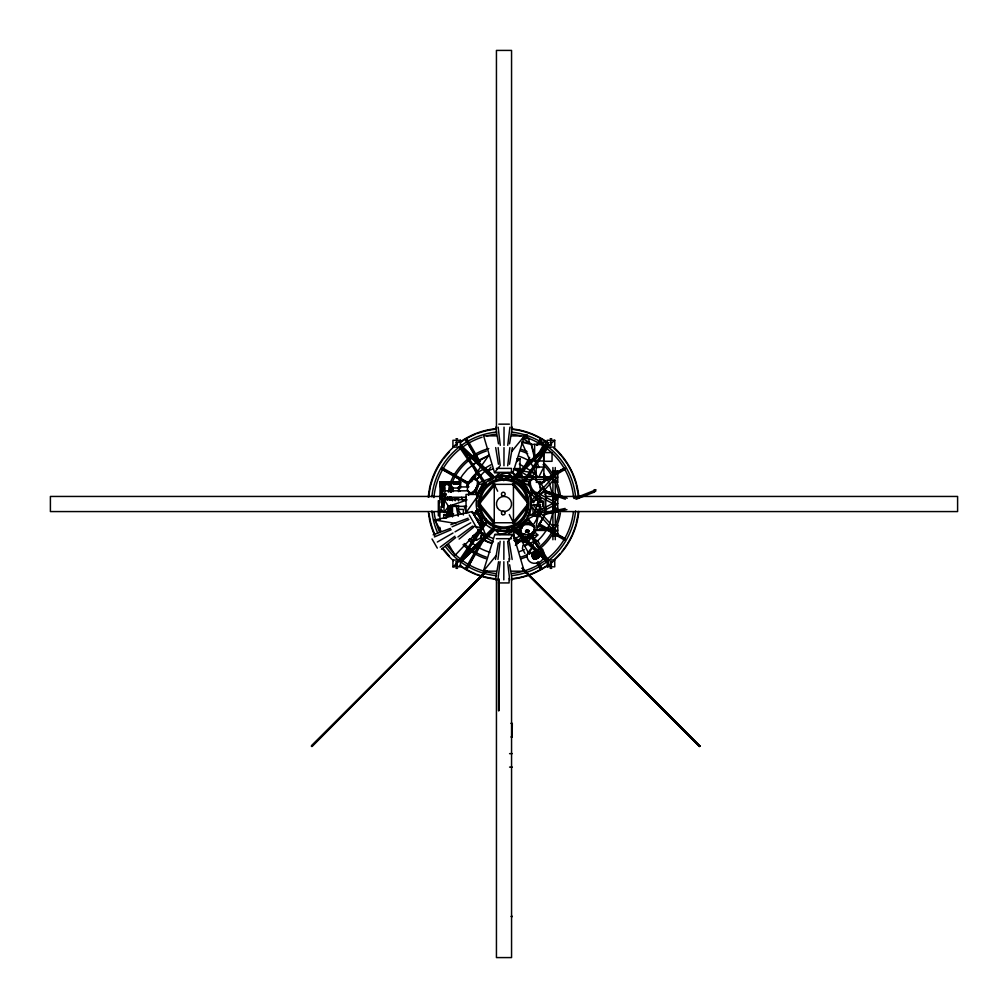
<?xml version="1.0" encoding="UTF-8"?>
<svg xmlns="http://www.w3.org/2000/svg" width="1008" height="1008" viewBox="0 0 1008 1008"><rect width="100%" height="100%" fill="white"/><g stroke="black" fill="none" stroke-linecap="round" stroke-linejoin="round"><path stroke-width="1.5" d="M438.341 515.794L438.341 500.674M439.097 515.794L439.097 500.674M439.942 531.959L439.942 527.386M440.962 506.432L441.063 511.661L451.647 511.661L451.647 510.149L447.754 510.149M530.75 505.449L530.75 501.669M533.774 505.449L533.774 504.504A1.89 1.751 -90 0 1 530.8 504.504M533.774 501.669L533.774 502.614A1.89 1.751 -90 0 0 530.8 502.614M533.799 500.926L537.062 499.691L537.062 496.856M537.856 505.449L537.856 501.669M542.846 506.583L542.846 500.535M543.148 505.449L543.148 501.669M543.728 453.184L543.728 461.299L552.044 461.299L552.044 452.605L543.728 452.605M545.114 506.583L545.114 500.535M552.913 539.746L552.913 467.548M555.257 539.746L555.257 467.548M498.922 710.791L498.847 579.209M503.811 579.877L503.849 561.733M503.849 559.465L503.887 541.321M503.962 465.746L504 447.602M504.013 445.347L504.038 427.19M508.108 472.563L496.39 475.94L496.377 478.208L496.39 475.94L499.792 472.55L508.108 472.563L511.51 475.978L511.497 477.099L505.449 477.099M506.936 529.994L511.472 529.994L511.459 531.128L508.057 534.53L494.827 534.505L483.412 571.145L495.974 571.171M534.53 473.369L535.916 473.458L534.719 473.647M460.391 486.612L460.492 481.95L440.08 481.95L439.929 502.765M445.057 487.733L444.73 495.029L442.084 496.919L441.063 495.029L442.575 484.823L445.183 484.823L441.063 496.919L442.688 496.919L442.688 507.2M442.361 489.195L442.575 484.823M699.88 745.958L699.338 746.399L699.88 745.958L522.106 568.159M467.372 490.241L467.636 486.146L469.715 481.963L472.84 479.304L476.897 479.707L478.573 482.164L478.309 486.259L476.217 490.442L473.092 493.101L470.144 493.24L467.372 490.241L470.144 493.24M469.035 492.685L471.996 492.559L475.121 489.888L477.212 485.705L477.464 481.61L475.801 479.165M442.021 507.2L442.688 496.919M450.311 505.739L450.022 510.149L450.022 505.739M450.702 499.855L450.891 496.919L450.891 499.855M578.088 514.458L578.29 511.459M543.375 449.001L543.728 444.377L531.254 444.377L521.804 442.26L536.924 476.003M442.084 495.029L443.293 484.823L441.063 495.029L446.355 495.029M507.742 445.347L509.922 427.203M507.704 465.759L509.872 447.615M497.977 559.453L500.144 541.321M497.927 579.865L500.107 561.733M448.396 492.106L449.417 484.823L450.286 492.106M565.16 508.448L545.643 512.631L545.542 513.324L545.882 514.118L562.514 510.665M522.963 545.202L522.409 548.617L524.903 553.367M531.758 555.862L532.955 552.812L536.092 551.338L533.295 558.457C535.878 559.957 539.406 558.193 539.973 555.32L533.295 558.457L531.758 555.862L533.295 558.457L536.546 558.898M534.391 551.767L533.295 558.457L538.146 558.142M509.544 443.835L512.354 427.216M509.506 464.247L512.316 447.628M495.533 559.453L498.343 542.821M495.495 579.865L498.557 561.733M443.192 507.2L443.948 502.79M444.452 499.855L444.956 496.919L444.956 499.855M448.006 508.675L448.51 505.739M449.518 499.855L450.022 496.919L450.223 499.855M475.133 479.203L476.217 473.332L489.069 454.961L472.815 464.789L476.217 473.332L479.392 476.368M535.991 527.436L538.159 515.68M447.136 499.855L447.754 496.919L447.754 499.855M576.223 523.253L577.773 515.92M552.964 512.329L549.889 523.064M493.567 484.268L494.613 483.727L494.285 485.062M522.472 541.069L523.001 538.915L521.716 539.557L522.472 541.069L531.266 536.672M493.668 522.509C495.205 524.11 493.844 523.517 494.311 522.396M474.566 515.831L483.349 524.286L485.314 523.165L483.349 524.286L478.712 523.039L474.566 515.831L475.814 511.182L477.779 510.061L475.814 511.182L476.545 514.143M527.524 504.403L512.845 522.509L513.122 523.391L514.03 523.454L527.738 506.545M514.03 523.454C512.19 520.519 514.811 524.803 512.845 522.509M493.693 483.802L494.878 484.747L493.693 483.802L479.984 500.699M508.41 472.563L513.022 472.576L524.437 435.935L511.875 435.91M519.523 468.695C521.249 468.342 519.107 468.229 519.939 471.366M526.34 536.823L526.025 537.831M553.228 511.069L545.668 512.631L545.53 513.715L566.912 509.607M544.799 494.563L545.769 491.778L541.233 483.865M533.837 513.967L537.062 505.487L534.807 504.63M541.951 510.892L539.809 516.537L537.781 515.768L538.852 512.946M531.481 506.596L528.784 513.664L532.174 514.949M538.133 513.979L537.062 516.802L533.308 515.378L540.817 506.923L537.062 505.487M539.217 511.157L540.817 506.923L536.306 505.197M529.137 553.997L534.429 541.145L532.161 536.609L522.333 541.901L529.137 553.997L538.965 549.083L534.429 541.145L524.601 546.059L532.161 536.609M473.785 537.844L474.944 535.298L476.255 536.571L474.944 537.844L472.84 537.352L472.84 535.777L474.944 535.298M480.967 531.796L481.925 533.887L480.488 538.108L476.708 540.049L472.034 540.049L469.514 538.751M480.488 538.108L481.925 533.887M522.434 524.815L524.954 523.517L529.616 523.517L533.396 525.458L534.845 528.595L533.396 532.816L529.616 534.757L524.954 534.757L521.174 532.816L519.725 529.679L520.682 527.575M526.705 532.552L527.864 530.006L529.175 531.279L527.864 532.552L525.76 532.06L525.76 530.485L527.864 530.006M475.978 488.489L476.608 487.229M538.978 476.671L543.879 467.057L536.168 467.057L536.168 480.665M526.1 466.25L529.717 459.257M536.949 445.271L539.847 439.677L541.17 440.446L540.54 438.493L536.621 445.259M474.592 554.236L466.654 569.507L465.331 568.751L482.53 538.952L467.347 568.323L466.024 567.554L466.654 569.507L483.853 539.721M476.759 550.066L479.644 544.509M527.549 463.491L528.986 460.706M536.924 445.435L540.54 438.493L541.863 439.249L538.738 444.667M593.901 490.619L594.455 492.03L593.901 490.619L574.031 498.481M543.703 460.971L534.631 460.971L543.703 444.339L543.728 466.427M476.217 473.332L471.681 481.232L476.217 473.332L490.77 464.839M527.247 536.47L535.185 531.846L545.769 513.4L545.769 491.778L540.099 487.003M524.122 466.931L529.628 457.38M526.226 466.339L530.158 459.509M539.293 524.588L541.561 520.657M552.22 532.98L552.989 531.657L550.255 530.069M467.548 484.823L474.239 475.625A40.698 40.698 0 0 1 476.28 473.647M533.345 491.614L531.077 495.243L529.565 495.999L531.077 495.243L531.077 487.683M474.327 491.614L477.351 495.243L484.155 484.659L482.643 483.903L478.107 484.47M537.755 551.552L533.295 558.457L532.022 554.249M528.998 551.149L527.675 553.203A9.085 7.913 -30.1 0 0 533.635 563.321L537.277 563.094L540.691 561.481L543.262 558.785M458.942 560.788L484.243 523.568M460.202 561.632L486.373 523.127M521.451 483.941L545.87 448.006M522.698 484.785L547.999 447.565M529.187 482.164L531.947 479.165L534.908 479.304L538.033 481.963L540.124 486.146L540.376 490.241L538.713 492.685L534.656 493.101L531.531 490.442L529.452 486.259L529.187 482.164L531.947 479.165M537.617 493.24L540.376 490.241M468.884 512.606L466.036 512.606L478.031 495.671M537.781 515.768L540.616 511.988M466.691 499.565L444.011 499.565L448.547 506.369L448.547 512.417L444.011 512.417L448.547 506.369L466.805 500.044M521.716 539.557L523.757 540.427L526.113 537.365L530.51 535.16L529.981 537.314L529.225 535.802L526.869 538.877L526.113 537.365M480.186 502.841L493.907 485.957M499.325 466.628L494.5 472.538L483.613 435.847L496.175 435.872M511.888 451.282L524.437 435.935M483.412 571.145L495.961 555.799M508.523 540.439L513.349 534.542L524.236 571.221L511.673 571.196M487.179 471.593L490.959 467.057M518.553 540.389L524.223 533.585M443.709 458.627L449.492 451.735M530.636 501.644L554.299 475.978M533.245 502.135L553.82 479.833M552.989 482.24L557.752 477.099L552.989 477.099L557.752 473.697L552.989 473.697L557.752 471.051L557.752 482.24L552.989 482.24L552.989 471.051L557.752 471.051M522.094 528.318L519.347 527.751L528.041 519.057L534.089 526.239L528.041 519.057L519.347 527.751L518.213 526.239L528.041 519.057L527.285 517.545M557.752 525.13L552.989 530.195L557.752 530.195L552.989 533.585L557.752 533.585L552.989 535.815L552.989 525.13L557.752 525.13L557.752 535.815L552.989 535.815M539.091 552.409L533.295 558.457L532.955 552.812M530.914 534.328L533.887 531.254M311.837 746.525L486.814 570.629L312.039 746.399L311.485 745.958L487.267 570.704L311.825 746.059M311.497 746.248L485.642 571.41M524.866 484.495L521.665 481.282L523.643 479.304M525.483 477.452L529.439 473.495L533.723 477.767M527.99 485.642L529.969 483.664M494.222 530.284L486.738 537.768L481.081 523.303M514.307 540.086L516.159 538.234L519.372 541.447L515.378 545.441M311.485 745.958L485.932 571.498M531.934 535.525L535.135 532.325L537.806 534.983L534.605 538.196L531.934 535.525L537.806 534.983M594.153 491.236L595.665 489.724L595.665 491.236L594.153 491.236L594.153 489.724L595.665 489.724M513.085 478.888L548.339 443.873M515.277 478.813L548.327 446.002M459.497 561.078L493.643 527.159M460.58 562.099L494.739 528.192M532.01 476.368L535.185 473.332L536.697 475.965M511.825 478.258L548.314 443.835M532.262 461.047L542.531 451.357M464.146 556.781L477.83 543.866M460.643 562.162L494.852 529.893M516.852 461.689L520.027 458.741L520.027 468.569L513.979 468.569M460.48 440.282L452.92 440.282L452.92 447.086L460.48 440.282L460.48 447.086L492.408 478.813M547.18 447.086L554.74 440.282L554.74 447.086L547.18 447.086L547.18 440.282L554.74 440.282M452.92 566.824L460.48 560.02L460.48 566.824L452.92 566.824L452.92 560.02L460.48 560.02M547.18 566.824L554.74 560.02L554.74 566.824L547.18 566.824L547.18 560.02L554.74 560.02M543.501 515.302L545.769 513.4L542.858 505.033M441.454 549.247L455.679 537.579M459.144 539.078L473.369 527.411M539.444 481.635L540.704 484.445L543.728 482.177M440.231 547.142L454.898 536.243M457.934 536.962L472.601 526.063M556.429 473.886L564.455 468.027L565.211 469.35L557.059 474.062M529.654 550.129L532.715 547.936M539.872 553.732L533.295 558.457L539.356 556.882M542.884 481.761L552.22 475.083L552.989 476.406L543.463 481.912M478.523 460.555L467.523 469.148L463.025 474.503A50.123 50.123 0 0 0 458.073 482.945M543.337 481.698L551.25 476.57M557.852 472.298L564.455 468.027L556.303 472.727M517.986 541.876L523.278 538.789M544.055 479.795L553.568 474.302M437.308 542.039L453.033 532.993M455.011 531.871L470.736 522.824M527.121 516.852L553.43 503.156M528.167 518.868L554.476 505.172M472.84 537.352L475.889 535.777M521.174 526.529L524.954 524.588L529.616 524.588L533.396 526.529L534.845 529.679M525.76 532.06L528.809 530.485M529.452 486.259L530.548 485.705L530.284 481.61M536.936 482.517L538.033 481.963M531.531 490.442L532.64 489.888L535.765 492.559L538.713 492.685M534.656 493.101L535.765 492.559M523.454 525.773L519.347 527.751L522.295 527.449M527.575 523.782L530.309 522.459L525.017 521.703M452.075 526.768L468.871 519.586M434.372 536.936L451.168 529.754M517.532 542.279L521.489 540.679M576.009 499.325L594.455 492.03M478.321 483.059L491.337 477.956M449.555 500.321L452.479 499.187L443.709 499.187L443.709 502.589M443.709 518.087L452.479 514.685L443.709 514.685L443.709 518.087L446.632 518.087M530.863 493.555L537.062 499.691L540.817 498.267L533.673 500.976M450.866 524.651L468.103 518.238M433.163 534.832L450.4 528.406M525.823 536.899L526.579 537.554L525.546 537.314M460.492 486.612L460.492 481.95L458.224 482.706L458.224 481.95L446.128 482.454M540.326 493.466L545.769 491.778M699.338 746.399L522.409 568.071M510.993 532.136L514.017 531.317L514.017 538.877M557.752 497.75L552.989 498.91L557.752 498.91L552.989 503.446L557.752 503.446L552.989 508.284L557.752 508.284L552.989 509.418L552.989 497.75L557.752 497.75L557.752 509.418L552.989 509.418M543.665 515.642L544.32 514.647M475.222 476.141L474.692 477.2M440.937 530.901L434.675 520.002L472.109 511.573L474.403 515.567M556.252 510.439L559.276 509.809M532.211 532.413L535.185 531.846M512.228 578.907L516.726 578.428A75.663 75.663 0 0 0 548.339 564.934M458.224 481.95L460.492 482.706L440.08 482.706L447.64 481.95L447.64 482.706L440.08 481.95L451.067 482.353M502.425 476.633L496.377 477.074L502.425 477.086M505.449 476.419L511.51 475.978L508.574 475.121M502.4 530.662L496.339 531.103L496.352 529.969L500.888 529.981M506.936 530.334L511.472 529.994M522.333 541.901L525.357 541.712M440.08 482.706L460.492 481.95M511.598 478.082L554.098 476.759M518.137 480.098L532.3 479.644M535.45 479.556L552.775 479.014M498.784 424.154L509.368 424.154M524.072 434.7L527.096 434.7L527.096 438.48L524.072 434.7L524.072 438.48M456.019 438.745L457.531 438.745M550.192 438.745L551.704 438.745M540.099 444.629L540.099 442.109L545.391 442.109L545.391 445.889L542.745 445.889M521.804 442.26L529.364 442.26L531.254 444.377L534.618 454.558M452.92 447.086L460.48 447.086M517.003 458.741L520.027 458.741M496.377 468.405L511.497 468.405L511.497 472.563L513.022 472.576M511.497 472.563L494.5 472.538L499.414 472.55M509.922 476.771L513.034 476.771M516.134 476.771L553.468 476.771M536.168 482.177L543.879 482.177L543.879 467.057M447.262 483.462L458.602 483.462M444.465 484.218L448.245 484.218M453.663 484.256L458.577 484.256M494.248 484.357L513.45 484.357L513.45 522.761L494.248 522.761L494.248 484.357L497.675 491.224M447.615 484.823L450.135 484.823L451.219 492.106M458.527 491.602L458.527 486.94L468.657 486.94M451.584 488.036L460.656 488.036M445.536 490.833L466.704 490.833M440.685 493.895L446.355 493.895M477.452 494.462L466.036 494.462L466.036 512.606M441.063 496.163L444.73 496.163L444.73 494.651L441.063 494.651L441.063 496.919M441.214 496.44L50.4 496.453L50.4 511.573L442.575 511.56M544.95 496.44L957.6 496.453L957.6 511.573L554.4 511.56M445.536 497.259L466.175 497.259M440.08 498.582L442.348 498.582M454.23 498.758L458.01 498.758M448.547 506.369L466.691 506.369M457.695 514.937L457.695 509.393L463.365 509.393L463.365 514.937M441.063 510.149L442.084 510.149L442.084 511.661M544.95 511.56L551.25 511.56M471.744 512.606L476.028 512.606M449.278 511.371L450.664 513.929L453.688 513.929M539.469 528.205L551.918 528.205M517.999 530.435L521.111 530.435M533.56 530.435L553.77 530.435M525.395 531.279L529.175 531.279M472.475 536.571L476.255 536.571M496.352 538.675L511.472 538.675M456.007 566.08L457.519 566.08M550.192 566.08L551.704 566.08M456.007 568.348L457.519 568.348M550.192 568.348L551.704 568.348M498.494 582.926L509.078 582.926L509.078 578.353M510.93 723.353L512.303 723.353L512.165 736.961M510.93 736.961L512.303 736.961M509.569 753.656L512.303 753.581M509.569 767.113L512.303 767.113M496.39 475.94L511.51 475.978M508.435 534.53L513.349 534.542L494.827 534.505M511.648 529.087L521.086 529.389M533.686 529.78L554.148 530.422M455.78 482.53L460.492 482.706M521.665 481.282L530.485 481.622M440.08 481.95L449.152 482.328M512.228 429.068L516.726 429.534A75.663 75.663 0 0 1 548.339 442.991M529.565 484.47L525.029 483.903L522.761 485.415L525.029 483.903L531.077 495.243L523.517 484.659L530.321 495.243M434.675 520.002L455.755 523.442M473.81 526.39L481.345 527.625L455.011 555.395L448.762 544.509M520.33 470.471L514.395 469.325L518.276 471.593M523.303 471.038L535.185 473.332L519.309 464.058M480.677 532.703L483.638 533.27M514.017 540.389L519.372 541.447L517.23 543.589L515.088 541.46M540.326 511.699L545.769 513.4M564.77 497.209L546.008 491.11L545.467 491.728L545.53 492.547L565.337 499.199M559.969 497.246L545.542 492.547L545.567 491.765L546.008 491.11L567.227 498.229M492.37 543.161L488.3 541.838A40.698 40.698 0 0 1 484.432 540.036M540.124 508.574L542.493 509.468M537.44 515.642L539.809 516.537M443.709 514.685L446.632 515.819M557.411 535.273L565.211 538.713L564.455 540.036L556.303 535.324M552.989 480.123L557.752 482.24M546.449 528.683L538.612 525.118L539.368 523.795L547.546 528.507M549.07 529.868L552.989 531.657M477.464 481.61L478.573 482.164M471.996 492.559L473.092 493.101M469.715 481.963L470.824 482.517M467.636 486.146L468.733 486.7M475.121 489.888L476.217 490.442M477.212 485.705L478.309 486.259M544.207 527.978L538.612 525.118L553.568 533.749M547.016 529.414L551.212 531.556M558.218 535.135L565.211 538.713L557.059 534.001M525.76 530.485L528.809 532.06M477.968 529.465L480.488 530.75M477.968 530.523L480.488 531.821L481.925 534.971M472.84 535.777L475.889 537.352M536.483 492.484L554.476 501.858M531.279 492.332L553.43 503.874M512.165 530.725L519.007 534.278M523.114 536.42L525.861 537.844M481.509 534.933L484.155 536.47M486.801 538.02L493.416 541.876M526.756 499.489L514.03 483.802L513.16 483.79L512.845 484.747L527.524 502.841M512.845 484.747L514.03 483.802M545.668 512.631L545.895 514.118L545.643 512.631M535.147 539.469L537.995 541.283L539.658 544.106M539.86 547.457L542.695 549.272L544.496 554.35M472.727 543.501L478.523 547.42A50.211 50.211 0 0 0 490.115 552.283M540.099 442.109L545.391 445.889M468.556 539.759L471.681 542.569M460.505 444.906L495.86 478.258M464.008 450.286L478.838 464.272M514.017 528.809L517.444 532.035M532.262 546.021L537.97 551.401M540.25 553.556L542.531 555.71M512.959 529.893L548.314 563.233M460.442 444.969L493.504 477.792M514.168 527.159L547.231 559.982M513.085 528.192L548.339 563.195M493.164 475.763L486.738 469.35L476.053 480.035A36.288 36.288 0 0 1 479.178 476.986M477.351 495.243L478.107 495.999L476.595 495.243L476.595 487.683M524.097 570.704L699.867 746.248L522.396 568.373L699.527 746.525L523.139 569.747M478.195 529.213L485.68 536.697M533.245 505.084L553.82 527.398M530.636 505.588L554.299 531.241M443.709 549.347L449.492 556.24M480.186 504.403L493.895 521.3M480.967 507.755L493.693 523.454M512.946 472.336L515.794 475.952M518.629 479.556L523.354 485.554M512.669 472.865L515.403 476.633M517.217 479.153L519.044 481.673M530.548 533.837L548.869 560.788M528.419 533.396L547.609 561.632M460.946 446.72L486.234 483.941M459.686 447.565L484.987 484.785M457.695 509.393L460.933 514.143M523.341 539.721L525.042 542.367M537.781 562.25L541.17 567.554L539.847 568.323L541.863 568.751L537.957 561.973M467.019 441.895L465.331 439.249L466.654 438.493L479.947 461.513M468.695 444.528L474.592 453.764M476.28 456.41L479.644 461.689L466.024 440.446L467.347 439.677L465.331 439.249L478.598 462.231M540.175 566.105L541.863 568.751L540.54 569.507L536.634 562.741M443.104 488.968L440.08 484.218L441.895 495.709M469.262 514.975L476.822 528.066M432.016 538.952L437.308 548.113M476.797 510.628L484.331 523.732L475.814 511.182L483.349 524.286M478.145 522.056L481.345 527.625L472.109 511.573M450.664 497.297L452.063 499.855M530.548 485.705L532.64 489.888M523.001 538.915L523.757 540.427M509.342 514.534L513.45 522.761M526.705 530.006L527.864 532.552M473.785 535.298L474.944 537.844M534.908 494.033L537.062 499.691M529.868 494.336L532.01 499.981M549.41 483.588L553.253 497.007M539.935 496.679L541.876 502.249M514.849 537.214L515.756 539.935M536.533 460.366L538.927 467.636M529.439 473.495L530.699 477.59M458.527 486.94L459.85 491.4M461.614 497.335L462.496 500.308M464.26 506.255L466.011 512.19M531.254 444.377L534.404 457.733M535.109 460.694L536.848 468.115M539.998 481.471L540.704 484.445M450.059 487.733L451.017 492.106M576.223 484.709L577.773 492.043M453.386 491.551L452.479 486.94L452.479 491.551M454.595 497.713L455.2 500.787M456.107 505.399L458.224 516.172M495.722 427.178L498.469 443.822M495.684 447.59L498.418 464.234M509.431 542.846L512.165 559.49M509.632 564.77L512.127 579.89M521.249 472.55L522.094 477.943M519.498 468.695L520.771 476.771L520.355 474.05M521.275 472.651L521.892 476.671M498.154 427.178L500.258 445.334M498.116 447.602L500.22 465.746M507.629 541.334L509.733 559.478M507.591 561.746L509.695 579.89M578.088 493.517L578.403 498.002M450.601 505.739L450.891 510.149L450.891 505.739M442.021 499.855L441.819 496.919L441.819 507.2M532.829 508.12L533.207 513.929M450.135 484.823L450.488 492.106M459.837 486.612L459.736 481.95L459.736 486.612M498.595 578.705L498.922 710.161M543.501 445.889L543.501 448.913M538.965 498.242L538.965 506.936M534.631 444.339L534.631 460.971M533.396 525.458L533.396 526.529M533.396 531.745L533.396 532.816M529.616 523.517L529.616 524.588M529.616 533.686L529.616 534.757M524.954 523.517L524.954 524.588M524.954 533.686L524.954 534.757M521.174 532.816L519.725 528.595L519.725 529.679M511.56 428.4L511.56 50.413L496.44 50.413L496.44 428.4M511.56 579.6L511.56 957.587L496.44 957.587L496.44 579.6M509.078 538.7L509.078 541.75M509.078 558.52L509.078 561.569M498.506 578.731L498.506 710.665M476.708 538.978L476.708 540.049M472.034 538.978L472.034 540.049M468.657 491.602L468.657 494.978M458.527 497.713L458.527 500.913M458.527 505.399L458.527 510.237M452.479 497.713L452.479 500.787M452.479 505.399L452.479 516.953M451.42 483.462L451.42 490.833M450.664 504.857L450.664 513.929M450.022 496.919L450.022 499.855M446.506 484.571L446.506 481.799L441.214 481.799L441.214 485.957L443.041 485.957L443.041 481.799M446.002 481.799L446.002 484.571M444.679 481.799L444.679 485.957M444.011 499.565L444.011 512.417M442.084 494.651L442.084 496.163M441.718 481.799L441.718 485.957M439.929 512.417L439.929 519.674M549.41 524.387A50.413 50.413 0 0 1 537.151 541.258M524.311 549.65A49.984 49.984 0 0 1 519.095 551.678M478.523 460.454A50.211 50.211 0 0 1 487.431 456.41M519.095 456.284A49.984 49.984 0 0 1 530.46 461.651M543.753 473.949A50.413 50.413 0 0 1 546.122 477.414M547.533 479.821A50.413 50.413 0 0 1 548.818 482.315M578.819 511.522A75.373 75.373 0 0 1 572.657 534.731A75.663 75.663 0 0 1 554.186 560.171M430.088 519.674A75.373 75.373 0 0 1 429.08 513.765M428.753 497.284A75.373 75.373 0 0 1 430.088 488.376M576.274 483.235A75.373 75.373 0 0 1 578.957 498.04M495.634 579.222A75.663 75.663 0 0 1 459.346 565.4M453.449 560.7A75.663 75.663 0 0 1 442.298 548.44M434.7 535.412A75.663 75.663 0 0 1 429.509 519.674M429.509 488.25A75.663 75.663 0 0 1 453.449 447.237M459.346 442.525A75.663 75.663 0 0 1 495.634 428.715M554.186 447.754A75.663 75.663 0 0 1 576.261 483.109M540.288 521.879A40.963 40.963 0 0 1 538.209 525.622M429.647 519.7A75.26 75.26 0 0 1 428.45 512.266M428.299 497.209A75.26 75.26 0 0 1 429.647 488.263M575.896 524.714A75.209 75.209 0 0 1 572.305 534.58M571.687 535.941A75.209 75.209 0 0 1 567.378 543.841M566.572 545.101A75.209 75.209 0 0 1 562.162 551.174M560.234 553.468A75.209 75.209 0 0 1 553.934 559.881M545.656 566.345A75.209 75.209 0 0 1 518.137 577.798M516.663 578.063A75.209 75.209 0 0 1 512.203 578.718M512.203 429.282A75.209 75.209 0 0 1 516.663 429.937M518.137 430.202A75.209 75.209 0 0 1 548.113 443.381M553.934 448.119A75.209 75.209 0 0 1 561.217 455.666M562.162 456.826A75.209 75.209 0 0 1 566.572 462.899M567.378 464.159A75.209 75.209 0 0 1 571.687 472.059M572.305 473.42A75.209 75.209 0 0 1 575.896 483.286M495.734 578.794A75.373 75.373 0 0 1 476.809 574.27M475.423 573.728A75.373 75.373 0 0 1 465.986 569.129M464.701 568.373A74.995 74.995 0 0 1 460.908 565.929M434.574 533.887A75.474 75.474 0 0 1 430.013 519.624M430.34 486.877A75.474 75.474 0 0 1 432.911 478.258M433.44 476.86A75.474 75.474 0 0 1 442.739 459.774M460.908 442.046A74.995 74.995 0 0 1 464.701 439.601M465.986 438.845A74.995 74.995 0 0 1 475.423 434.246M476.809 433.692A75.373 75.373 0 0 1 495.734 429.181M542.367 518.062A41.202 41.202 0 0 1 537.793 527.033M534.278 531.544A41.202 41.202 0 0 1 528.998 536.458M522.988 540.364A41.202 41.202 0 0 1 516.373 543.173M490.909 543.173A41.202 41.202 0 0 1 484.294 540.364M466.616 485.932A41.202 41.202 0 0 1 476.091 473.357M560.41 513.047A57.456 57.456 0 0 1 556.744 526.037M554.161 531.468A57.456 57.456 0 0 1 540.981 547.747M527.033 556.542A57.456 57.456 0 0 1 521.413 558.697M485.906 558.697A57.456 57.456 0 0 1 471.114 551.401M469.892 550.532A57.456 57.456 0 0 1 463.037 544.685M447.464 515.995A57.456 57.456 0 0 1 446.909 513.047M450.576 482.063A57.456 57.456 0 0 1 488.792 448.56M521.413 449.404A57.456 57.456 0 0 1 527.033 451.571M544.282 463.428A57.456 57.456 0 0 1 554.161 476.645M556.151 480.677A57.456 57.456 0 0 1 560.41 495.067M558.785 512.782A55.805 55.805 0 0 1 555.219 525.407M553.379 529.389A55.805 55.805 0 0 1 539.897 546.487M526.365 555.03A55.805 55.805 0 0 1 520.909 557.122M486.423 557.122A55.805 55.805 0 0 1 464.197 543.514M449.077 515.655A55.805 55.805 0 0 1 448.547 512.782M452.101 482.693A55.805 55.805 0 0 1 486.423 450.979M520.909 450.979A55.805 55.805 0 0 1 527.688 453.688M543.123 464.587A55.805 55.805 0 0 1 552.699 477.427M555.219 482.693A55.805 55.805 0 0 1 558.785 495.319M575.593 510.968A72.198 72.198 0 0 1 512.228 575.581M496.667 575.732A72.198 72.198 0 0 1 445.334 546.323M437.598 532.816A72.198 72.198 0 0 1 431.89 510.968M431.89 496.805A72.198 72.198 0 0 1 496.667 432.041M512.228 432.193A72.198 72.198 0 0 1 524.702 434.801M526.05 435.217A72.198 72.198 0 0 1 542.669 443.079M546.185 445.473A72.198 72.198 0 0 1 575.593 496.805M573.426 511.736A70.119 70.119 0 0 1 511.598 573.565M495.886 573.565A70.119 70.119 0 0 1 447.01 545.101M439.261 531.443A70.119 70.119 0 0 1 434.057 511.736M433.906 497.599A70.119 70.119 0 0 1 461.273 448.094M462.533 447.161A70.119 70.119 0 0 1 482.076 437.195M486.612 435.884A70.119 70.119 0 0 1 495.886 434.209M511.598 434.209A70.119 70.119 0 0 1 520.884 435.884M526.894 437.699A70.119 70.119 0 0 1 573.59 497.599M525.508 519.359A26.838 26.838 0 0 1 519.574 525.294M518.427 526.088A26.838 26.838 0 0 1 512.089 529.112M482.089 519.359A26.838 26.838 0 0 1 478.737 513.185M478.271 511.875A26.838 26.838 0 0 1 477.553 509.179M477.099 506.381A26.838 26.838 0 0 1 477.099 500.787M477.553 497.99A26.838 26.838 0 0 1 478.271 495.293M478.737 493.983A26.838 26.838 0 0 1 481.295 488.956M482.089 487.809A26.838 26.838 0 0 1 484.823 484.609M489.17 481.081A26.838 26.838 0 0 1 492.887 479.065M513.4 478.523A26.838 26.838 0 0 1 518.427 481.081M522.774 484.609A26.838 26.838 0 0 1 528.318 492.673M540.628 504.504A1.89 1.751 -90 0 1 537.995 505.008A1.89 1.751 -90 0 1 537.995 502.11A1.89 1.751 -90 0 1 540.628 502.614M457.645 505.915A3.024 3.024 0 0 1 454.621 505.915M540.061 505.046A36.288 36.288 0 0 1 539.834 507.893M537.844 516.184A36.288 36.288 0 0 1 533.156 524.966M523.971 533.799A36.288 36.288 0 0 1 515.012 538.146M492.584 538.146A36.288 36.288 0 0 1 487.318 535.966M468.518 495.155A36.288 36.288 0 0 1 469.287 492.421M488.615 470.673A36.288 36.288 0 0 1 492.584 469.123M515.012 469.123A36.288 36.288 0 0 1 527.348 476.028M539.633 497.965A36.288 36.288 0 0 1 540.061 502.223M530.485 507.868A27.027 27.027 0 0 1 529.906 510.64M529.502 511.988A27.027 27.027 0 0 1 527.877 515.907M519.687 481.774A27.027 27.027 0 0 1 523.883 485.566M529.906 496.629A27.027 27.027 0 0 1 530.485 499.414M546.084 491.236L545.542 492.547L546.134 491.261M514.219 484.319C512.77 486.864 512.593 482.114 514.219 484.319M456.12 442.197C456.271 445.196 458.791 440.836 456.12 442.197M456.12 444.465C456.271 447.464 458.791 443.104 456.12 444.465M456.107 561.872C456.271 564.871 458.791 560.511 456.107 561.872M456.107 564.152C456.271 567.151 458.791 562.792 456.107 564.152M550.292 442.197C550.444 445.196 552.964 440.836 550.292 442.197M550.292 444.465C550.444 447.464 552.964 443.104 550.292 444.465M550.292 561.872C550.444 564.871 552.964 560.511 550.292 561.872M550.292 564.152C550.444 567.151 552.964 562.792 550.292 564.152M503.206 479.745C503.483 482.227 505.802 478.573 503.206 479.745M482.643 483.903L476.595 495.243L484.155 484.659L484.911 485.415L482.643 483.903M442.777 468.027L442.021 469.35L467.851 484.268L468.619 482.945L442.777 468.027M455.011 475.083L454.243 476.406L468.619 482.945L442.021 469.35L455.011 475.083M511.459 531.128L499.741 534.517L496.339 531.103L511.459 531.128M528.986 438.48L522.56 438.48L528.986 442.26L528.986 438.48M512.303 916.448L511.043 916.448L512.303 916.524M486.373 519.271A23.436 23.436 0 0 0 526.088 510.829A23.436 23.436 0 0 0 498.922 480.652A23.436 23.436 0 0 0 486.373 519.271M491.551 524.79A24.494 24.494 0 0 0 528.293 503.584A24.494 24.494 0 0 0 491.551 482.378A24.494 24.494 0 0 0 491.551 524.79M490.001 527.486A27.594 27.594 0 0 0 531.392 503.584A27.594 27.594 0 0 0 490.001 479.682A27.594 27.594 0 0 0 490.001 527.486M485.087 520.43A25.175 25.175 0 0 0 527.738 511.358A25.175 25.175 0 0 0 498.557 478.951A25.175 25.175 0 0 0 485.087 520.43M497.448 507.78A7.56 7.56 0 0 0 510.552 507.78A7.56 7.56 0 0 0 504 496.44A7.56 7.56 0 0 0 497.448 507.78M502.375 514.597A1.852 1.852 0 0 0 505.159 512.984A1.852 1.852 0 0 0 502.375 511.384A1.852 1.852 0 0 0 502.375 514.597M502.375 495.697A1.852 1.852 0 0 0 505.159 494.084A1.852 1.852 0 0 0 502.375 492.484A1.852 1.852 0 0 0 502.375 495.697"/></g></svg>
